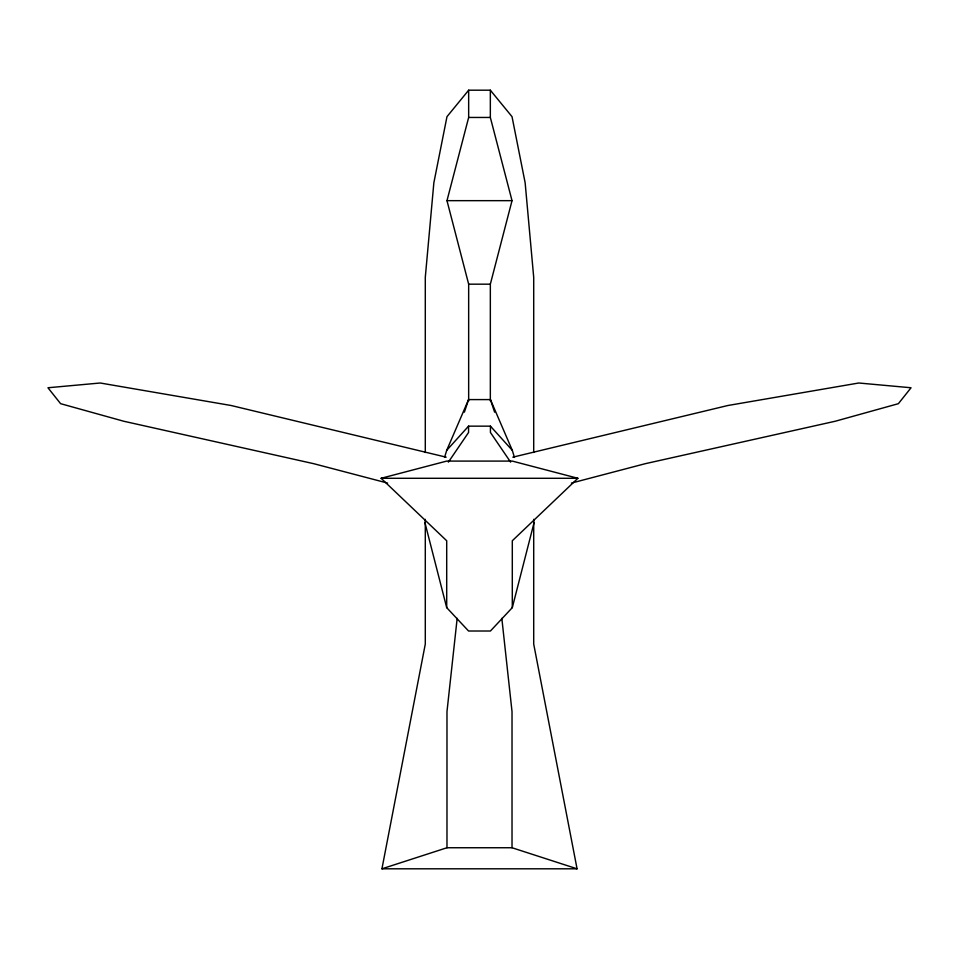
<?xml version="1.0" encoding="UTF-8"?>
<svg xmlns="http://www.w3.org/2000/svg" width="959" height="959" viewBox="0 0 959 959"><rect width="100%" height="100%" fill="white"/><g stroke="black" fill="none" stroke-linecap="round" stroke-linejoin="round"><path stroke-width="1.44" d="M457.167 618.351L446.978 711.626L446.978 847.744L381.934 868.806L425.293 644.076L425.293 519.322M424.849 522.343L446.702 607.646L468.567 631.01L490.433 631.01L512.298 607.646L534.151 522.343M490.337 400.946L490.337 284.176L512.022 200.659L490.337 117.454L490.337 90.194L468.663 90.194L446.978 116.662L433.852 182.809L425.293 277.343L425.293 452.48M468.663 400.946L468.663 284.176L446.978 200.659L468.663 117.454L468.663 90.194M444.568 457.395L446.702 450.334L468.567 399.591L490.433 399.591L512.298 450.334L514.432 457.395M464.384 412.166L468.567 399.591M448.392 462.118L468.567 432.473L468.567 426.156L490.433 426.156L512.298 450.334M446.702 450.334L468.567 426.156M446.702 607.646L446.702 540.756L381.119 478.289L446.702 461.087L512.298 461.087L577.881 478.289L512.298 540.756L512.298 607.646M571.408 483.084L645.239 463.7L835.193 421.253L898.391 403.679L911.05 387.76L858.773 383.001L727.893 405.501L512.837 457.167M468.663 117.454L490.337 117.454M446.978 200.659L512.022 200.659M468.663 284.176L490.337 284.176M381.119 478.289L577.881 478.289M446.978 847.744L512.022 847.744L577.066 868.806L533.707 644.076L533.707 519.322M381.934 868.806L577.066 868.806M446.163 457.167L231.107 405.501L100.227 383.001L47.95 387.76L60.609 403.679L123.807 421.253L313.761 463.7L387.592 483.084M490.337 90.194L512.022 116.662L525.148 182.809L533.707 277.343L533.707 452.48M510.608 462.118L490.433 432.473L490.433 426.156M490.433 399.591L494.616 412.166M501.833 618.351L512.022 711.626L512.022 847.744"/></g></svg>
